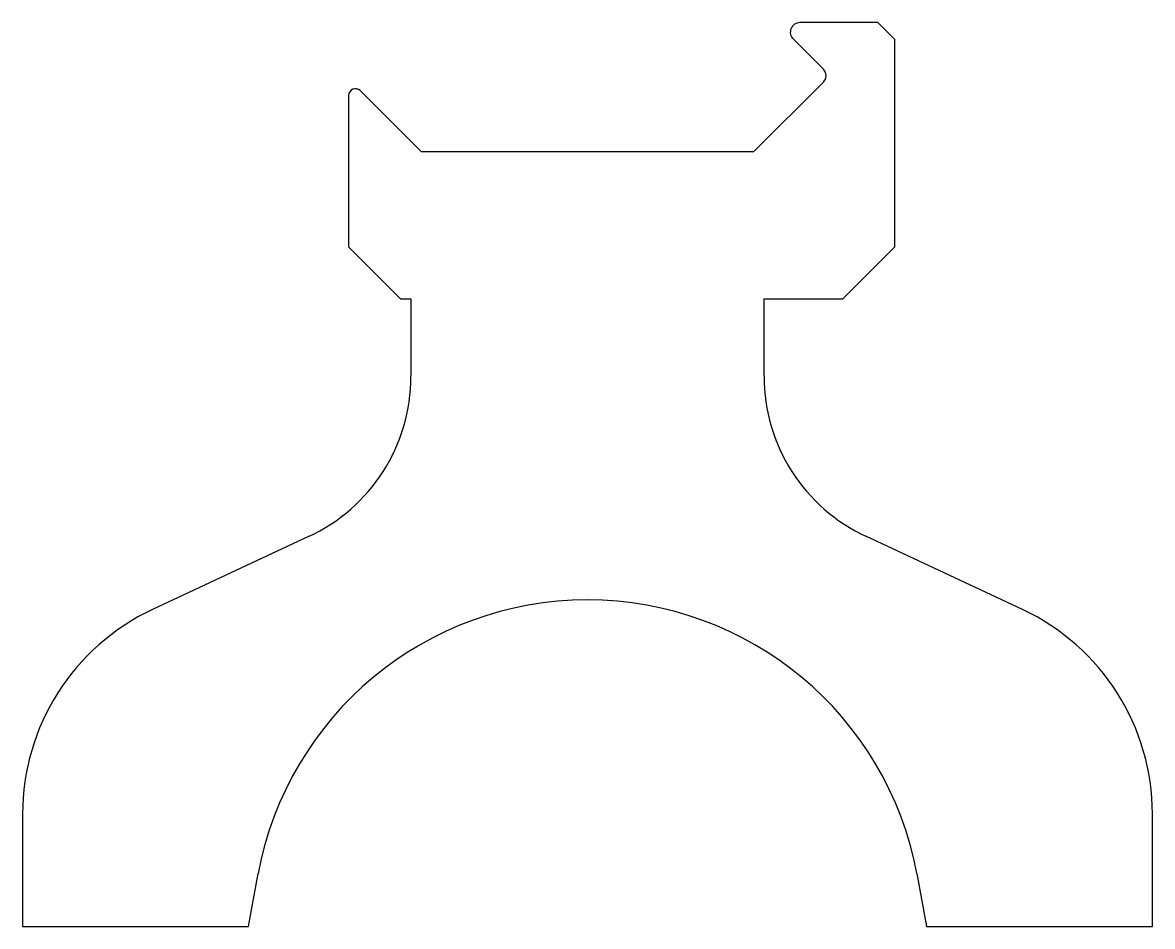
# Model space of a CAD drawing. Extents: x 4.4 to 55.2, y 2.5 to 43.1.
import ezdxf

# ---------------------------------------------------------------- set-up
doc = ezdxf.new("R2010")
doc.units = 0
doc.layers.get('0').update_dxf_attribs({"linetype": 'CONTINUOUS'})

msp = doc.modelspace()

# ---------------------------------------------------------------- linework, layer by layer
for p, q in [((42.873, 43.104), (39.369, 43.104)), ((43.635, 42.342), (42.873, 43.104)), ((39.064, 42.366), (40.427, 41.003)), ((43.635, 33.02), (43.635, 42.342)), ((40.427, 40.429), (37.285, 37.287)), ((19.073, 39.828), (19.073, 33.02)), ((22.35, 37.287), (19.594, 40.043)), ((37.285, 37.287), (22.35, 37.287)), ((19.073, 33.02), (21.41, 30.683)), ((41.298, 30.683), (43.635, 33.02)), ((21.41, 30.683), (21.881, 30.683)), ((21.881, 30.683), (21.881, 27.203)), ((37.754, 27.203), (37.754, 30.683)), ((37.754, 30.683), (41.298, 30.683)), ((17.273, 19.99), (10.255, 16.713)), ((49.38, 16.713), (42.362, 19.99)), ((4.418, 7.518), (4.418, 2.464)), ((55.218, 2.464), (55.218, 7.518)), ((14.578, 2.464), (15.009, 4.837)), ((44.626, 4.837), (45.058, 2.464)), ((4.418, 2.464), (14.578, 2.464)), ((45.058, 2.464), (55.218, 2.464))]:
    msp.add_line(p, q)
for centre, radius, start, end in [((39.369, 42.672), 0.432, 90, 225), ((40.139, 40.716), 0.406, 315, 45), ((19.378, 39.828), 0.305, 45, 180), ((13.931, 27.203), 7.95, 294.8587, 360), ((45.704, 27.203), 7.95, 180, 245.1413), ((29.818, 2.083), 15.062, 10.5371, 169.4629), ((14.578, 7.518), 10.16, 115.1767, 180), ((45.058, 7.518), 10.16, 0, 64.8233)]:
    msp.add_arc(centre, radius, start, end)

doc.saveas('drawing.dxf')
